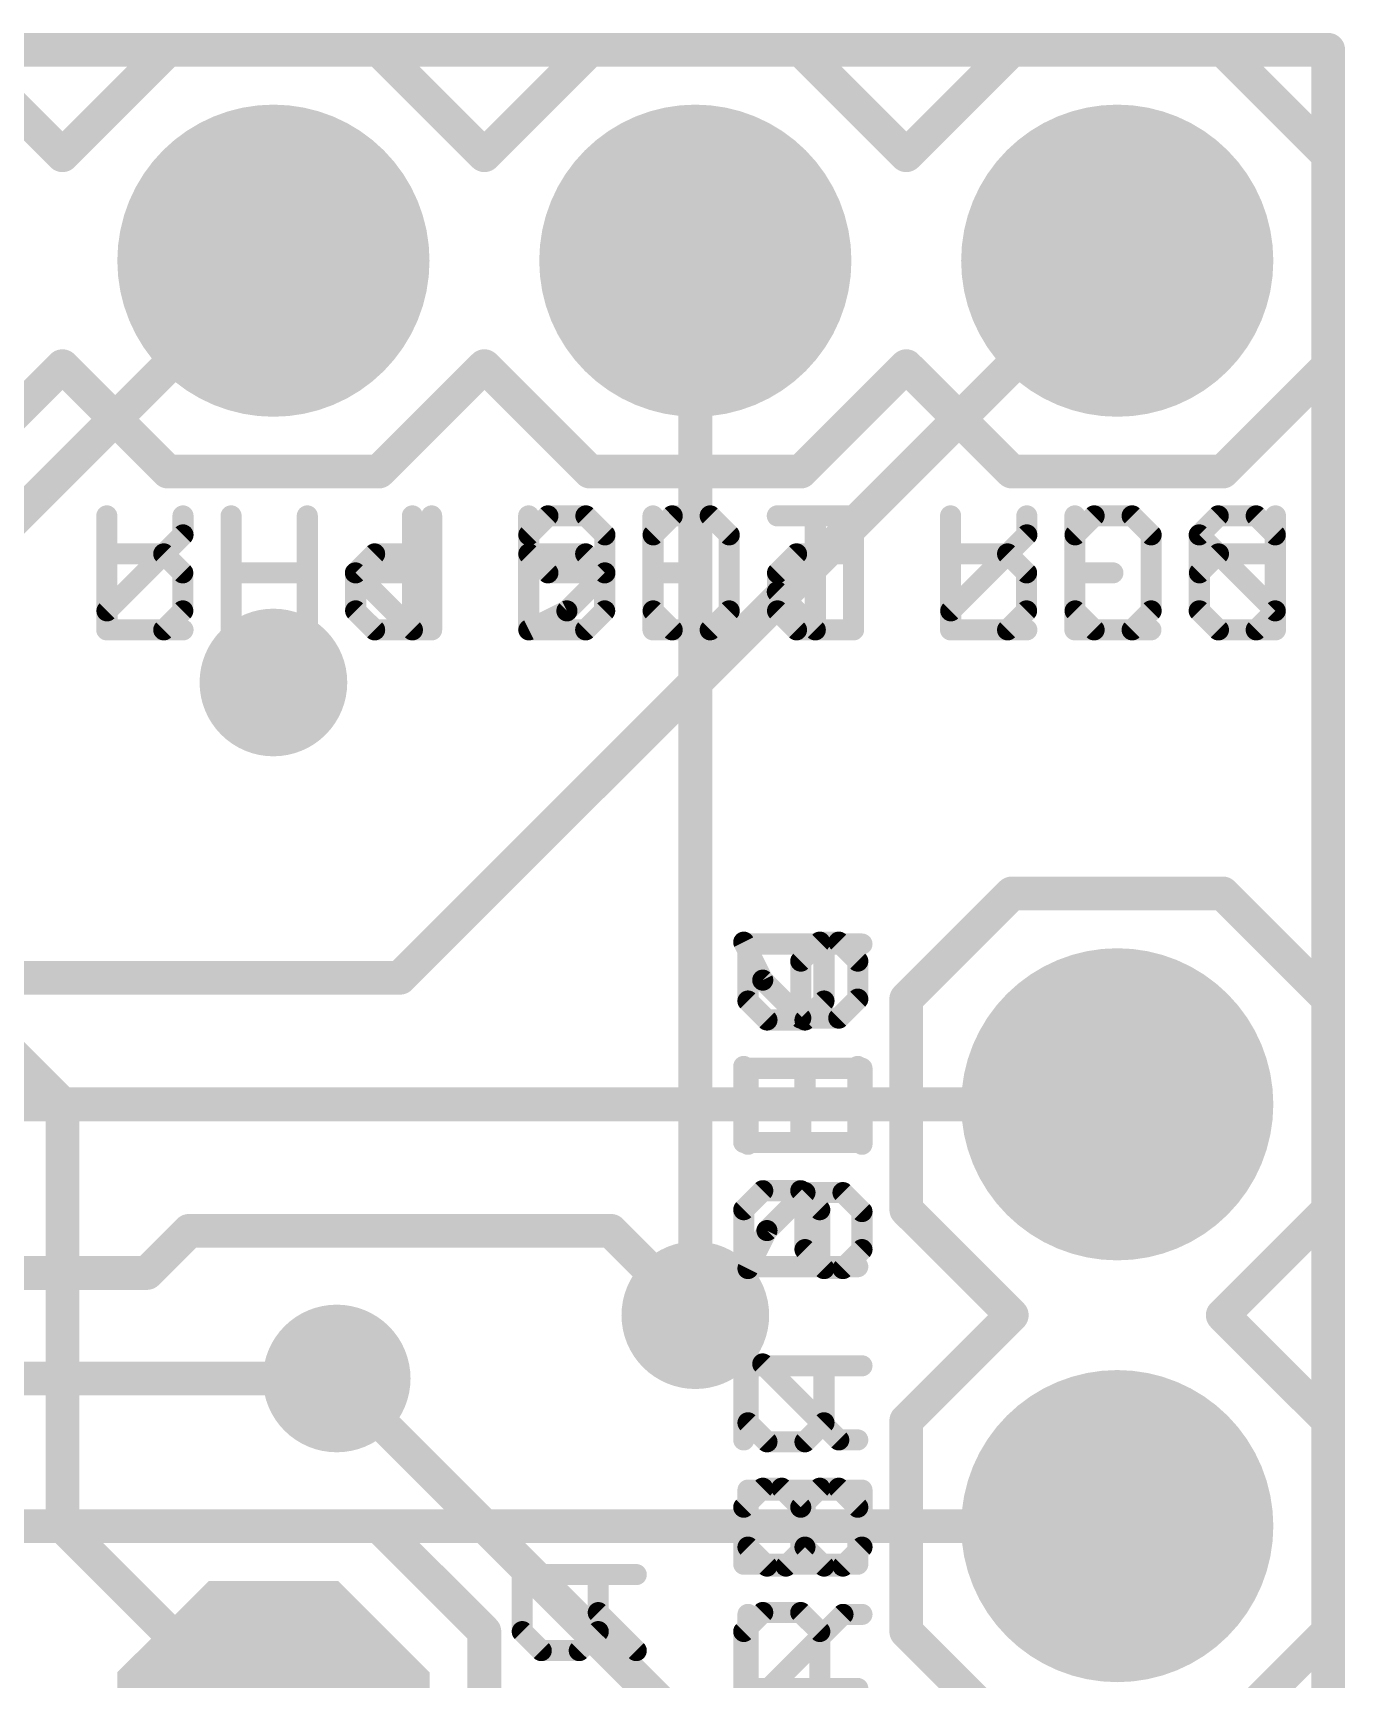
# Model space of a CAD drawing. Extents: x -0.9 to 39.5, y -0.1 to 25.5.
# Drawn here: x 31.57 to 39.47, y 15.59 to 25.5 of the extents above; entities that cross this region are included whole.
import ezdxf

# ---------------------------------------------------------------- set-up
doc = ezdxf.new("R2010")
doc.units = 0
for name, color, linetype in [('1', 12, 'CONTINUOUS'), ('16', 132, 'CONTINUOUS'), ('17', 110, 'CONTINUOUS'), ('18', 110, 'CONTINUOUS'), ('20', 53, 'CONTINUOUS'), ('21', 41, 'CONTINUOUS'), ('22', 40, 'CONTINUOUS')]:
    doc.layers.add(name, color=color, linetype=linetype)

# ---------------------------------------------------------------- blocks, each defined once
blk = doc.blocks.new('OCTAGONP')
at = {"const_width": 0.5}
blk.add_lwpolyline([(-0.25, -0.1036), (-0.25, 0.1036), (-0.1036, 0.25), (0.1036, 0.25), (0.25, 0.1036), (0.25, -0.1036), (0.1036, -0.25), (-0.1036, -0.25), (-0.25, -0.1036), (-0.25, 0.1036)], dxfattribs=at)
blk = doc.blocks.new('ROUNDP')
at = {"const_width": 0.5}
blk.add_lwpolyline([(0, -0.25, 1), (0, 0.25, 1), (0, -0.25)], format="xyb", dxfattribs=at)
blk = doc.blocks.new('ROUNDV')
at = {"const_width": 0.5}
blk.add_lwpolyline([(0, -0.25, 1), (0, 0.25, 1), (0, -0.25)], format="xyb", dxfattribs=at)

msp = doc.modelspace()

# ---------------------------------------------------------------- linework, layer by layer
at = {"layer": '1', "const_width": 0.2032}
for points in [[(39.37, 25.4), (0, 25.4)], [(39.37, 0), (39.37, 25.4)], [(30.226, 21.336), (33.02, 24.13)], [(33.782, 19.812), (38.1, 24.13)], [(29.464, 19.812), (33.782, 19.812)], [(38.1, 19.05), (30.099, 19.05)], [(32.258, 18.034), (32.512, 18.288)], [(32.512, 18.288), (35.052, 18.288)], [(35.052, 18.288), (35.56, 17.78)], [(28.575, 18.034), (32.258, 18.034)], [(28.829, 17.399), (33.401, 17.399)], [(29.21, 16.51), (38.1, 16.51)]]:
    msp.add_lwpolyline(points, dxfattribs=at)
at = {"layer": '1', "const_width": 0.1016}
for points in [[(39.4208, 25.4, 1), (39.3192, 25.4)], [(39.37, 25.3492, 1), (39.37, 25.4508)], [(33.0559, 24.0941, 1), (32.9841, 24.1659)], [(38.1359, 24.0941, 1), (38.0641, 24.1659)], [(33.7461, 19.8479, 1), (33.8179, 19.7761)], [(33.782, 19.7612, 1), (33.782, 19.8628)], [(38.1, 18.9992, 1), (38.1, 19.1008)], [(32.512, 18.3388, 1), (32.512, 18.2372)], [(32.5479, 18.2521, 1), (32.4761, 18.3239)], [(35.0879, 18.3239, 1), (35.0161, 18.2521)], [(35.052, 18.2372, 1), (35.052, 18.3388)], [(32.2221, 18.0699, 1), (32.2939, 17.9981)], [(32.258, 17.9832, 1), (32.258, 18.0848)], [(35.5241, 17.7441, 1), (35.5959, 17.8159)], [(33.401, 17.3482, 1), (33.401, 17.4498)], [(38.1, 16.4592, 1), (38.1, 16.5608)]]:
    msp.add_lwpolyline(points, format="xyb", dxfattribs=at)
at = {"layer": '16', "const_width": 0.2032}
for points in [[(0, 25.4), (39.37, 25.4)], [(39.37, 25.4), (39.37, 0)], [(35.56, 17.78), (35.56, 24.13)], [(31.75, 19.05), (30.48, 20.32)], [(31.75, 19.05), (31.75, 16.51)], [(36.83, 13.97), (33.401, 17.399)], [(31.75, 16.51), (33.02, 15.24)]]:
    msp.add_lwpolyline(points, dxfattribs=at)
at = {"layer": '16', "const_width": 0.1016}
for points in [[(39.4208, 25.4, 1), (39.3192, 25.4)], [(39.37, 25.3492, 1), (39.37, 25.4508)], [(35.6108, 24.13, 1), (35.5092, 24.13)], [(31.8008, 19.05, 1), (31.6992, 19.05)], [(31.7141, 19.0141, 1), (31.7859, 19.0859)], [(35.5092, 17.78, 1), (35.6108, 17.78)], [(33.4369, 17.4349, 1), (33.3651, 17.3631)], [(31.7859, 16.5459, 1), (31.7141, 16.4741)], [(31.6992, 16.51, 1), (31.8008, 16.51)]]:
    msp.add_lwpolyline(points, format="xyb", dxfattribs=at)
at = {"layer": '20', "const_width": 0.2032}
for points in [[(39.37, 25.4), (0, 25.4)], [(39.37, 0), (39.37, 25.4)]]:
    msp.add_lwpolyline(points, dxfattribs=at)
at = {"layer": '20', "const_width": 0.1016}
for points in [[(39.4208, 25.4, 1), (39.3192, 25.4)], [(39.37, 25.3492, 1), (39.37, 25.4508)]]:
    msp.add_lwpolyline(points, format="xyb", dxfattribs=at)
at = {"layer": '21'}
for points, const_width in [([(32.5074, 22.5933, 1), (32.4439, 22.5933)], 0.0635), ([(33.2558, 22.5933, 1), (33.1923, 22.5933)], 0.0635), ([(34.0043, 22.5933, 1), (33.9408, 22.5933)], 0.0635), ([(34.6725, 22.6251, 1), (34.6725, 22.5616)], 0.0635), ([(34.6949, 22.5708, 1), (34.65, 22.6158)], 0.0635), ([(34.9237, 22.6158, 1), (34.8788, 22.5708)], 0.0635), ([(34.9013, 22.5616, 1), (34.9013, 22.6251)], 0.0635), ([(35.4209, 22.6251, 1), (35.4209, 22.5616)], 0.0635), ([(35.4433, 22.5708, 1), (35.3984, 22.6158)], 0.0635), ([(35.6721, 22.6158, 1), (35.6272, 22.5708)], 0.0635), ([(35.6497, 22.5616, 1), (35.6497, 22.6251)], 0.0635), ([(36.5443, 22.5933, 1), (36.4808, 22.5933)], 0.0635), ([(37.5874, 22.5933, 1), (37.5239, 22.5933)], 0.0635), ([(37.9609, 22.6251, 1), (37.9609, 22.5616)], 0.0635), ([(37.9833, 22.5708, 1), (37.9384, 22.6158)], 0.0635), ([(38.2121, 22.6158, 1), (38.1672, 22.5708)], 0.0635), ([(38.1897, 22.5616, 1), (38.1897, 22.6251)], 0.0635), ([(39.0843, 22.5933, 1), (39.0207, 22.5933)], 0.0635), ([(32.4439, 22.4789, 1), (32.5074, 22.4789)], 0.0635), ([(32.4981, 22.4565, 1), (32.4532, 22.5014)], 0.0635), ([(34.5898, 22.4789, 1), (34.5263, 22.4789)], 0.0635), ([(34.5356, 22.5014, 1), (34.5805, 22.4565)], 0.0635), ([(35.0474, 22.4789, 1), (34.9839, 22.4789)], 0.0635), ([(34.9932, 22.4565, 1), (35.0381, 22.5014)], 0.0635), ([(35.284, 22.5014, 1), (35.3289, 22.4565)], 0.0635), ([(35.7958, 22.4789, 1), (35.7323, 22.4789)], 0.0635), ([(35.7416, 22.4565, 1), (35.7865, 22.5014)], 0.0635), ([(37.5239, 22.4789, 1), (37.5874, 22.4789)], 0.0635), ([(37.5781, 22.4565, 1), (37.5332, 22.5014)], 0.0635), ([(37.824, 22.5014, 1), (37.8689, 22.4565)], 0.0635), ([(38.3358, 22.4789, 1), (38.2723, 22.4789)], 0.0635), ([(38.2816, 22.4565, 1), (38.3265, 22.5014)], 0.0635), ([(33.6293, 22.3963, 1), (33.6293, 22.3328)], 0.0635), ([(33.6518, 22.3421, 1), (33.6069, 22.387)], 0.0635), ([(33.9725, 22.3328, 1), (33.9725, 22.3963)], 0.0635), ([(34.5805, 22.387, 1), (34.5356, 22.3421)], 0.0635), ([(36.1693, 22.3963, 1), (36.1693, 22.3328)], 0.0635), ([(36.1918, 22.3421, 1), (36.1469, 22.387)], 0.0635), ([(36.5125, 22.3328, 1), (36.5125, 22.3963)], 0.0635), ([(38.7093, 22.3963, 1), (38.7093, 22.3328)], 0.0635), ([(38.7318, 22.3421, 1), (38.6869, 22.387)], 0.0635), ([(39.0525, 22.3328, 1), (39.0525, 22.3963)], 0.0635), ([(32.9953, 22.2819, 1), (32.9953, 22.2184)], 0.0635), ([(33.2241, 22.2184, 1), (33.2241, 22.2819)], 0.0635), ([(33.5467, 22.2501, 1), (33.4832, 22.2501)], 0.0635), ([(33.4925, 22.2726, 1), (33.5374, 22.2277)], 0.0635), ([(34.5263, 22.3645, 1), (34.5898, 22.3645)], 0.0635), ([(34.6725, 22.2819, 1), (34.6725, 22.2184)], 0.0635), ([(34.65, 22.2277, 1), (34.6949, 22.2726)], 0.0635), ([(35.0381, 22.2277, 1), (34.9932, 22.2726)], 0.0635), ([(35.0157, 22.2184, 1), (35.0157, 22.2819)], 0.0635), ([(36.0867, 22.2501, 1), (36.0232, 22.2501)], 0.0635), ([(36.0325, 22.2726, 1), (36.0774, 22.2277)], 0.0635), ([(38.6267, 22.2501, 1), (38.5632, 22.2501)], 0.0635), ([(38.5725, 22.2726, 1), (38.6174, 22.2277)], 0.0635), ([(34.9839, 22.2501, 1), (35.0474, 22.2501)], 0.0635), ([(32.0498, 22.0213, 1), (31.9863, 22.0213)], 0.0635), ([(31.9956, 22.0438, 1), (32.0405, 21.9989)], 0.0635), ([(33.4832, 22.0213, 1), (33.5467, 22.0213)], 0.0635), ([(33.5374, 22.0438, 1), (33.4925, 21.9989)], 0.0635), ([(34.7644, 22.0438, 1), (34.8093, 21.9989)], 0.0635), ([(34.8011, 21.9929, 1), (34.7727, 22.0497)], 0.0635), ([(35.3289, 22.0438, 1), (35.284, 21.9989)], 0.0635), ([(35.7323, 22.0213, 1), (35.7958, 22.0213)], 0.0635), ([(35.7865, 21.9989, 1), (35.7416, 22.0438)], 0.0635), ([(36.0774, 22.0438, 1), (36.0325, 21.9989)], 0.0635), ([(36.0232, 22.0213, 1), (36.0867, 22.0213)], 0.0635), ([(37.1298, 22.0213, 1), (37.0663, 22.0213)], 0.0635), ([(37.0756, 22.0438, 1), (37.1205, 21.9989)], 0.0635), ([(37.8689, 22.0438, 1), (37.824, 21.9989)], 0.0635), ([(38.2723, 22.0213, 1), (38.3358, 22.0213)], 0.0635), ([(38.3265, 21.9989, 1), (38.2816, 22.0438)], 0.0635), ([(38.5632, 22.0213, 1), (38.6267, 22.0213)], 0.0635), ([(38.6174, 22.0438, 1), (38.5725, 21.9989)], 0.0635), ([(32.0181, 21.9387, 1), (32.0181, 21.8752)], 0.0635), ([(31.9863, 21.9069, 1), (32.0498, 21.9069)], 0.0635), ([(32.4757, 21.8752, 1), (32.4757, 21.9387)], 0.0635), ([(32.7665, 21.9387, 1), (32.7665, 21.8752)], 0.0635), ([(33.1923, 21.9069, 1), (33.2558, 21.9069)], 0.0635), ([(33.2241, 21.8752, 1), (33.2241, 21.9387)], 0.0635), ([(33.6293, 21.9387, 1), (33.6293, 21.8752)], 0.0635), ([(33.6069, 21.8845, 1), (33.6518, 21.9294)], 0.0635), ([(33.9408, 21.9069, 1), (34.0043, 21.9069)], 0.0635), ([(33.9725, 21.8752, 1), (33.9725, 21.9387)], 0.0635), ([(34.5439, 21.9353, 1), (34.5723, 21.8785)], 0.0635), ([(35.4209, 21.9387, 1), (35.4209, 21.8752)], 0.0635), ([(35.3984, 21.8845, 1), (35.4433, 21.9294)], 0.0635), ([(35.6272, 21.9294, 1), (35.6721, 21.8845)], 0.0635), ([(35.6497, 21.8752, 1), (35.6497, 21.9387)], 0.0635), ([(36.1693, 21.9387, 1), (36.1693, 21.8752)], 0.0635), ([(36.1469, 21.8845, 1), (36.1918, 21.9294)], 0.0635), ([(36.4808, 21.9069, 1), (36.5443, 21.9069)], 0.0635), ([(36.5125, 21.8752, 1), (36.5125, 21.9387)], 0.0635), ([(37.0663, 21.9069, 1), (37.1298, 21.9069)], 0.0635), ([(37.0981, 21.9387, 1), (37.0981, 21.8752)], 0.0635), ([(37.5557, 21.8752, 1), (37.5557, 21.9387)], 0.0635), ([(37.9609, 21.9387, 1), (37.9609, 21.8752)], 0.0635), ([(37.9384, 21.8845, 1), (37.9833, 21.9294)], 0.0635), ([(38.1672, 21.9294, 1), (38.2121, 21.8845)], 0.0635), ([(38.1897, 21.8752, 1), (38.1897, 21.9387)], 0.0635), ([(38.7093, 21.9387, 1), (38.7093, 21.8752)], 0.0635), ([(38.6869, 21.8845, 1), (38.7318, 21.9294)], 0.0635), ([(39.0207, 21.9069, 1), (39.0843, 21.9069)], 0.0635), ([(39.0525, 21.8752, 1), (39.0525, 21.9387)], 0.0635), ([(35.8799, 20.0407, 1), (35.8231, 20.0123)], 0.0635), ([(36.3091, 20.0583, 1), (36.3091, 19.9948)], 0.0635), ([(36.3316, 20.0041, 1), (36.2867, 20.049)], 0.0635), ([(36.446, 20.049, 1), (36.4011, 20.0041)], 0.0635), ([(36.4235, 19.9948, 1), (36.4235, 20.0583)], 0.0635), ([(36.2265, 19.9121, 1), (36.163, 19.9121)], 0.0635), ([(36.1723, 19.9346, 1), (36.2172, 19.8897)], 0.0635), ([(36.5697, 19.9121, 1), (36.5061, 19.9121)], 0.0635), ([(36.5154, 19.8897, 1), (36.5604, 19.9346)], 0.0635), ([(35.9884, 19.8202, 1), (35.9435, 19.7753)], 0.0635), ([(35.9375, 19.7835, 1), (35.9943, 19.8119)], 0.0635), ([(36.5604, 19.6609, 1), (36.5154, 19.7058)], 0.0635), ([(36.1947, 19.6007, 1), (36.1947, 19.5372)], 0.0635), ([(36.4235, 19.5372, 1), (36.4235, 19.6007)], 0.0635), ([(36.5061, 19.6833, 1), (36.5697, 19.6833)], 0.0635), ([(36.163, 19.5689, 1), (36.2265, 19.5689)], 0.0635), ([(36.1723, 19.5465, 1), (36.2172, 19.5914)], 0.0635), ([(36.4011, 19.5914, 1), (36.446, 19.5465)], 0.0635), ([(35.8833, 19.2781, 1), (35.8198, 19.2781)], 0.0635), ([(36.5697, 19.2781, 1), (36.5061, 19.2781)], 0.0635), ([(36.2265, 19.0493, 1), (36.163, 19.0493)], 0.0635), ([(35.8515, 18.8523, 1), (35.8515, 18.7888)], 0.0635), ([(35.8198, 18.8205, 1), (35.8833, 18.8205)], 0.0635), ([(36.163, 18.8205, 1), (36.2265, 18.8205)], 0.0635), ([(36.5061, 18.8205, 1), (36.5697, 18.8205)], 0.0635), ([(36.5379, 18.7888, 1), (36.5379, 18.8523)], 0.0635), ([(35.9659, 18.5614, 1), (35.9659, 18.4979)], 0.0635), ([(35.9884, 18.5072, 1), (35.9435, 18.5521)], 0.0635), ([(36.2172, 18.5521, 1), (36.1723, 18.5072)], 0.0635), ([(36.1947, 18.4979, 1), (36.1947, 18.5614)], 0.0635), ([(35.8833, 18.4153, 1), (35.8198, 18.4153)], 0.0635), ([(35.8291, 18.4377, 1), (35.874, 18.3928)], 0.0635), ([(36.3409, 18.4153, 1), (36.2774, 18.4153)], 0.0635), ([(36.2867, 18.3928, 1), (36.3316, 18.4377)], 0.0635), ([(35.8515, 18.1039, 1), (35.8515, 18.0404)], 0.0635), ([(35.8198, 18.0721, 1), (35.8833, 18.0721)], 0.0635), ([(36.2774, 18.0721, 1), (36.3409, 18.0721)], 0.0635), ([(36.5379, 18.0404, 1), (36.5379, 18.1039)], 0.0635), ([(35.8515, 17.5183, 1), (35.8515, 17.4548)], 0.0635), ([(35.8833, 17.4865, 1), (35.8198, 17.4865)], 0.0635), ([(35.9884, 17.509, 1), (35.9435, 17.4641)], 0.0635), ([(35.9659, 17.4548, 1), (35.9659, 17.5183)], 0.0635), ([(35.8198, 17.0289, 1), (35.8833, 17.0289)], 0.0635), ([(36.4235, 17.0607, 1), (36.4235, 16.9972)], 0.0635), ([(36.4011, 17.0065, 1), (36.446, 17.0514)], 0.0635), ([(36.5379, 16.9972, 1), (36.5379, 17.0607)], 0.0635), ([(35.9659, 16.7699, 1), (35.9659, 16.7064)], 0.0635), ([(35.9884, 16.7157, 1), (35.9435, 16.7606)], 0.0635), ([(36.1028, 16.7606, 1), (36.0579, 16.7157)], 0.0635), ([(36.0803, 16.7064, 1), (36.0803, 16.7699)], 0.0635), ([(36.3091, 16.7699, 1), (36.3091, 16.7064)], 0.0635), ([(36.3316, 16.7157, 1), (36.2867, 16.7606)], 0.0635), ([(36.446, 16.7606, 1), (36.4011, 16.7157)], 0.0635), ([(36.4235, 16.7064, 1), (36.4235, 16.7699)], 0.0635), ([(35.8833, 16.6237, 1), (35.8198, 16.6237)], 0.0635), ([(35.8291, 16.6462, 1), (35.874, 16.6013)], 0.0635), ([(36.2265, 16.6237, 1), (36.163, 16.6237)], 0.0635), ([(36.1723, 16.6462, 1), (36.2172, 16.6013)], 0.0635), ([(36.1723, 16.6013, 1), (36.2172, 16.6462)], 0.0635), ([(36.5697, 16.6237, 1), (36.5061, 16.6237)], 0.0635), ([(36.5154, 16.6013, 1), (36.5604, 16.6462)], 0.0635), ([(33.6909, 16.5459, 1), (33.6191, 16.4741)], 0.1016), ([(33.655, 16.4592, 1), (33.655, 16.5608)], 0.1016), ([(35.8515, 16.3123, 1), (35.8515, 16.2488)], 0.0635), ([(35.8198, 16.2805, 1), (35.8833, 16.2805)], 0.0635), ([(36.163, 16.2805, 1), (36.2265, 16.2805)], 0.0635), ([(36.5061, 16.2805, 1), (36.5697, 16.2805)], 0.0635), ([(36.5379, 16.2488, 1), (36.5379, 16.3123)], 0.0635), ([(34.3408, 15.875, 1), (34.2392, 15.875)], 0.1016), ([(34.2541, 15.8391, 1), (34.3259, 15.9109)], 0.1016), ([(35.9659, 16.0214, 1), (35.9659, 15.9579)], 0.0635), ([(35.9884, 15.9672, 1), (35.9435, 16.0121)], 0.0635), ([(36.2172, 16.0121, 1), (36.1723, 15.9672)], 0.0635), ([(36.1947, 15.9579, 1), (36.1947, 16.0214)], 0.0635), ([(35.8833, 15.8753, 1), (35.8198, 15.8753)], 0.0635), ([(35.8291, 15.8977, 1), (35.874, 15.8528)], 0.0635), ([(36.3409, 15.8753, 1), (36.2774, 15.8753)], 0.0635), ([(36.2867, 15.8528, 1), (36.3316, 15.8977)], 0.0635), ([(35.8515, 15.5639, 1), (35.8515, 15.5004)], 0.0635), ([(36.5379, 15.5004, 1), (36.5379, 15.5639)], 0.0635)]:
    msp.add_lwpolyline(points, format="xyb", dxfattribs=dict(at, const_width=const_width))
for points, const_width in [([(32.4757, 22.4789), (32.4757, 22.5933)], 0.127), ([(33.2241, 22.5933), (33.2241, 21.9069)], 0.127), ([(33.9725, 22.5933), (33.9725, 21.9069)], 0.127), ([(34.6725, 22.5933), (34.5581, 22.4789)], 0.127), ([(34.9013, 22.5933), (34.6725, 22.5933)], 0.127), ([(35.0157, 22.4789), (34.9013, 22.5933)], 0.127), ([(35.4209, 22.5933), (35.3065, 22.4789)], 0.127), ([(35.6497, 22.5933), (35.4209, 22.5933)], 0.127), ([(35.7641, 22.4789), (35.6497, 22.5933)], 0.127), ([(36.5125, 22.5933), (36.5125, 21.9069)], 0.127), ([(37.5557, 22.4789), (37.5557, 22.5933)], 0.127), ([(37.9609, 22.5933), (37.8465, 22.4789)], 0.127), ([(38.1897, 22.5933), (37.9609, 22.5933)], 0.127), ([(38.3041, 22.4789), (38.1897, 22.5933)], 0.127), ([(39.0525, 22.5933), (39.0525, 21.9069)], 0.127), ([(32.0181, 22.0213), (32.4757, 22.4789)], 0.127), ([(34.5581, 22.4789), (34.5581, 22.3645)], 0.127), ([(35.0157, 22.2501), (35.0157, 22.4789)], 0.127), ([(35.7641, 22.0213), (35.7641, 22.4789)], 0.127), ([(37.0981, 22.0213), (37.5557, 22.4789)], 0.127), ([(38.3041, 22.0213), (38.3041, 22.4789)], 0.127), ([(33.5149, 22.2501), (33.6293, 22.3645)], 0.127), ([(33.6293, 22.3645), (33.9725, 22.3645)], 0.127), ([(34.5581, 22.3645), (34.6725, 22.2501)], 0.127), ([(36.0549, 22.2501), (36.1693, 22.3645)], 0.127), ([(36.1693, 22.3645), (36.5125, 22.3645)], 0.127), ([(38.5949, 22.2501), (38.7093, 22.3645)], 0.127), ([(38.7093, 22.3645), (39.0525, 22.3645)], 0.127), ([(33.2241, 22.2501), (32.9953, 22.2501)], 0.127), ([(33.5149, 22.0213), (33.5149, 22.2501)], 0.127), ([(34.6725, 22.2501), (35.0157, 22.2501)], 0.127), ([(34.7869, 22.0213), (35.0157, 22.2501)], 0.127), ([(36.0549, 22.0213), (36.0549, 22.2501)], 0.127), ([(38.5949, 22.0213), (38.5949, 22.2501)], 0.127), ([(32.0181, 21.9069), (32.0181, 22.0213)], 0.127), ([(33.6293, 21.9069), (33.5149, 22.0213)], 0.127), ([(34.5581, 21.9069), (34.7869, 22.0213)], 0.127), ([(35.3065, 22.0213), (35.4209, 21.9069)], 0.127), ([(35.6497, 21.9069), (35.7641, 22.0213)], 0.127), ([(36.1693, 21.9069), (36.0549, 22.0213)], 0.127), ([(37.0981, 21.9069), (37.0981, 22.0213)], 0.127), ([(37.8465, 22.0213), (37.9609, 21.9069)], 0.127), ([(38.1897, 21.9069), (38.3041, 22.0213)], 0.127), ([(38.7093, 21.9069), (38.5949, 22.0213)], 0.127), ([(32.4757, 21.9069), (32.0181, 21.9069)], 0.127), ([(33.2241, 21.9069), (32.7665, 21.9069)], 0.127), ([(33.9725, 21.9069), (33.6293, 21.9069)], 0.127), ([(35.4209, 21.9069), (35.6497, 21.9069)], 0.127), ([(36.5125, 21.9069), (36.1693, 21.9069)], 0.127), ([(37.5557, 21.9069), (37.0981, 21.9069)], 0.127), ([(37.9609, 21.9069), (38.1897, 21.9069)], 0.127), ([(39.0525, 21.9069), (38.7093, 21.9069)], 0.127), ([(35.8515, 20.0265), (35.9659, 19.7977)], 0.127), ([(36.3091, 20.0265), (36.1947, 19.9121)], 0.127), ([(36.4235, 20.0265), (36.3091, 20.0265)], 0.127), ([(36.5379, 19.9121), (36.4235, 20.0265)], 0.127), ([(36.1947, 19.9121), (36.1947, 19.5689)], 0.127), ([(36.5379, 19.6833), (36.5379, 19.9121)], 0.127), ([(35.9659, 19.7977), (36.1947, 19.5689)], 0.127), ([(36.4235, 19.5689), (36.5379, 19.6833)], 0.127), ([(36.1947, 19.5689), (36.4235, 19.5689)], 0.127), ([(35.8515, 19.2781), (35.8515, 18.8205)], 0.127), ([(36.5379, 18.8205), (36.5379, 19.2781)], 0.127), ([(36.1947, 18.8205), (36.1947, 19.0493)], 0.127), ([(35.8515, 18.8205), (36.5379, 18.8205)], 0.127), ([(35.8515, 18.4153), (35.9659, 18.5297)], 0.127), ([(35.9659, 18.5297), (36.1947, 18.5297)], 0.127), ([(36.1947, 18.5297), (36.3091, 18.4153)], 0.127), ([(35.8515, 18.0721), (35.8515, 18.4153)], 0.127), ([(36.3091, 18.4153), (36.3091, 18.0721)], 0.127), ([(36.5379, 18.0721), (35.8515, 18.0721)], 0.127), ([(35.8515, 17.0289), (35.8515, 17.4865)], 0.127), ([(35.8515, 17.4865), (35.9659, 17.4865)], 0.127), ([(35.9659, 17.4865), (36.4235, 17.0289)], 0.127), ([(36.4235, 17.0289), (36.5379, 17.0289)], 0.127), ([(35.8515, 16.6237), (35.9659, 16.7381)], 0.127), ([(35.9659, 16.7381), (36.0803, 16.7381)], 0.127), ([(36.0803, 16.7381), (36.1947, 16.6237)], 0.127), ([(36.1947, 16.6237), (36.3091, 16.7381)], 0.127), ([(36.3091, 16.7381), (36.4235, 16.7381)], 0.127), ([(36.4235, 16.7381), (36.5379, 16.6237)], 0.127), ([(35.8515, 16.2805), (35.8515, 16.6237)], 0.127), ([(36.1947, 16.2805), (36.1947, 16.6237)], 0.127), ([(36.5379, 16.6237), (36.5379, 16.2805)], 0.127), ([(29.845, 16.51), (33.655, 16.51)], 0.2032), ([(34.29, 15.875), (33.655, 16.51)], 0.2032), ([(36.5379, 16.2805), (35.8515, 16.2805)], 0.127), ([(34.29, 14.605), (34.29, 15.875)], 0.2032), ([(35.8515, 15.8753), (35.9659, 15.9897)], 0.127), ([(35.9659, 15.9897), (36.1947, 15.9897)], 0.127), ([(36.1947, 15.9897), (36.3091, 15.8753)], 0.127), ([(35.8515, 15.5321), (35.8515, 15.8753)], 0.127), ([(36.3091, 15.8753), (36.3091, 15.5321)], 0.127), ([(36.5379, 15.5321), (35.8515, 15.5321)], 0.127)]:
    msp.add_lwpolyline(points, dxfattribs=dict(at, const_width=const_width))
at = {"layer": '22'}
for points, const_width in [([(31.75, 24.765), (31.115, 25.4)], 0.2032), ([(31.75, 24.765), (32.385, 25.4)], 0.2032), ([(33.655, 25.4), (32.385, 25.4)], 0.2032), ([(34.29, 24.765), (33.655, 25.4)], 0.2032), ([(34.29, 24.765), (34.925, 25.4)], 0.2032), ([(36.195, 25.4), (34.925, 25.4)], 0.2032), ([(36.83, 24.765), (36.195, 25.4)], 0.2032), ([(36.83, 24.765), (37.465, 25.4)], 0.2032), ([(38.735, 25.4), (37.465, 25.4)], 0.2032), ([(39.37, 24.765), (38.735, 25.4)], 0.2032), ([(39.37, 23.495), (39.37, 24.765)], 0.2032), ([(31.115, 22.86), (31.75, 23.495)], 0.2032), ([(32.385, 22.86), (31.75, 23.495)], 0.2032), ([(33.655, 22.86), (34.29, 23.495)], 0.2032), ([(34.925, 22.86), (34.29, 23.495)], 0.2032), ([(36.195, 22.86), (36.83, 23.495)], 0.2032), ([(37.465, 22.86), (36.83, 23.495)], 0.2032), ([(38.735, 22.86), (39.37, 23.495)], 0.2032), ([(32.385, 22.86), (33.655, 22.86)], 0.2032), ([(34.925, 22.86), (36.195, 22.86)], 0.2032), ([(37.465, 22.86), (38.735, 22.86)], 0.2032), ([(32.0167, 22.5933), (32.0167, 21.9069)], 0.127), ([(32.7651, 22.5933), (32.7651, 21.9069)], 0.127), ([(33.8567, 22.5933), (33.8567, 21.9069)], 0.127), ([(34.5567, 22.5933), (34.5567, 21.9069)], 0.127), ([(35.3051, 22.5933), (35.3051, 21.9069)], 0.127), ([(36.0535, 22.5933), (36.5111, 22.5933)], 0.127), ([(36.2823, 21.9069), (36.2823, 22.5933)], 0.127), ([(37.0967, 22.5933), (37.0967, 21.9069)], 0.127), ([(37.8451, 22.5933), (37.8451, 21.9069)], 0.127), ([(38.7079, 22.5933), (38.5935, 22.4789)], 0.127), ([(38.9367, 22.5933), (38.7079, 22.5933)], 0.127), ([(39.0511, 22.4789), (38.9367, 22.5933)], 0.127), ([(38.5935, 22.4789), (38.5935, 22.0213)], 0.127), ([(38.5935, 22.4789), (39.0511, 22.0213)], 0.127), ([(39.0511, 22.0213), (39.0511, 22.4789)], 0.127), ([(32.3599, 22.3645), (32.0167, 22.3645)], 0.127), ([(32.4743, 22.2501), (32.3599, 22.3645)], 0.127), ([(34.8999, 22.3645), (34.5567, 22.3645)], 0.127), ([(35.0143, 22.2501), (34.8999, 22.3645)], 0.127), ([(37.4399, 22.3645), (37.0967, 22.3645)], 0.127), ([(37.5543, 22.2501), (37.4399, 22.3645)], 0.127), ([(32.4743, 22.0213), (32.4743, 22.2501)], 0.127), ([(32.7651, 22.2501), (32.9939, 22.2501)], 0.127), ([(33.8567, 21.9069), (33.5135, 22.2501)], 0.127), ([(33.5135, 22.2501), (33.9711, 22.2501)], 0.127), ([(35.0143, 22.0213), (35.0143, 22.2501)], 0.127), ([(35.3051, 22.2501), (35.5339, 22.2501)], 0.127), ([(37.5543, 22.0213), (37.5543, 22.2501)], 0.127), ([(37.8451, 22.2501), (38.0739, 22.2501)], 0.127), ([(36.0535, 22.1357), (36.2823, 21.9069)], 0.127), ([(32.3599, 21.9069), (32.4743, 22.0213)], 0.127), ([(34.8999, 21.9069), (35.0143, 22.0213)], 0.127), ([(37.4399, 21.9069), (37.5543, 22.0213)], 0.127), ([(38.5935, 22.0213), (38.7079, 21.9069)], 0.127), ([(38.9367, 21.9069), (39.0511, 22.0213)], 0.127), ([(32.0167, 21.9069), (32.3599, 21.9069)], 0.127), ([(32.7651, 21.9069), (33.2227, 21.9069)], 0.127), ([(34.5567, 21.9069), (34.8999, 21.9069)], 0.127), ([(35.3051, 21.9069), (35.7627, 21.9069)], 0.127), ([(37.0967, 21.9069), (37.4399, 21.9069)], 0.127), ([(37.8451, 21.9069), (38.3027, 21.9069)], 0.127), ([(38.7079, 21.9069), (38.9367, 21.9069)], 0.127), ([(37.465, 20.32), (36.83, 19.685)], 0.2032), ([(38.735, 20.32), (37.465, 20.32)], 0.2032), ([(39.37, 19.685), (38.735, 20.32)], 0.2032), ([(36.5633, 20.0152), (35.8769, 20.0152)], 0.127), ([(35.8769, 20.0152), (35.8769, 19.672)], 0.127), ([(36.3345, 19.672), (36.3345, 20.0152)], 0.127), ([(35.8769, 19.672), (35.9913, 19.5576)], 0.127), ([(36.2201, 19.5576), (36.3345, 19.672)], 0.127), ([(36.83, 19.685), (36.83, 18.415)], 0.2032), ([(39.37, 18.415), (39.37, 19.685)], 0.2032), ([(35.9913, 19.5576), (36.2201, 19.5576)], 0.127), ([(35.8769, 18.8092), (35.8769, 19.2668)], 0.127), ([(35.8769, 19.2668), (36.5633, 19.2668)], 0.127), ([(36.2201, 19.2668), (36.2201, 19.038)], 0.127), ([(36.5633, 19.2668), (36.5633, 18.8092)], 0.127), ([(35.9913, 18.2896), (36.2201, 18.5184)], 0.127), ([(36.2201, 18.5184), (36.4489, 18.5184)], 0.127), ([(36.2201, 18.1752), (36.2201, 18.5184)], 0.127), ([(36.4489, 18.5184), (36.5633, 18.404)], 0.127), ([(36.5633, 18.404), (36.5633, 18.1752)], 0.127), ([(36.83, 18.415), (37.465, 17.78)], 0.2032), ([(38.735, 17.78), (39.37, 18.415)], 0.2032), ([(35.8769, 18.0608), (35.9913, 18.2896)], 0.127), ([(36.3345, 18.0608), (36.2201, 18.1752)], 0.127), ([(36.5633, 18.1752), (36.4489, 18.0608)], 0.127), ([(36.4489, 18.0608), (36.3345, 18.0608)], 0.127), ([(37.465, 17.78), (36.83, 17.145)], 0.2032), ([(39.37, 17.145), (38.735, 17.78)], 0.2032), ([(36.5633, 17.4752), (35.8769, 17.4752)], 0.127), ([(35.8769, 17.4752), (35.8769, 17.132)], 0.127), ([(36.3345, 17.132), (36.3345, 17.4752)], 0.127), ([(35.8769, 17.132), (35.9913, 17.0176)], 0.127), ([(36.2201, 17.0176), (36.3345, 17.132)], 0.127), ([(36.83, 17.145), (36.83, 15.875)], 0.2032), ([(39.37, 15.875), (39.37, 17.145)], 0.2032), ([(35.9913, 17.0176), (36.2201, 17.0176)], 0.127), ([(36.5633, 16.7268), (35.8769, 16.7268)], 0.127), ([(35.8769, 16.7268), (35.8769, 16.3836)], 0.127), ([(36.2201, 16.7268), (36.2201, 16.3836)], 0.127), ([(36.5633, 16.3836), (36.5633, 16.7268)], 0.127), ([(35.8769, 16.3836), (35.9913, 16.2692)], 0.127), ([(36.1057, 16.2692), (36.2201, 16.3836)], 0.127), ([(36.2201, 16.3836), (36.3345, 16.2692)], 0.127), ([(36.4489, 16.2692), (36.5633, 16.3836)], 0.127), ([(35.2044, 16.2179), (34.518, 16.2179)], 0.127), ([(34.518, 16.2179), (34.518, 15.8747)], 0.127), ([(34.9756, 15.8747), (34.9756, 16.2179)], 0.127), ([(35.9913, 16.2692), (36.1057, 16.2692)], 0.127), ([(36.3345, 16.2692), (36.4489, 16.2692)], 0.127), ([(34.9756, 15.9891), (35.2044, 15.7603)], 0.127), ([(35.8769, 15.9784), (35.8769, 15.5208)], 0.127), ([(35.9913, 15.5208), (36.4489, 15.9784)], 0.127), ([(36.4489, 15.9784), (36.5633, 15.9784)], 0.127), ([(36.83, 15.875), (37.465, 15.24)], 0.2032), ([(38.735, 15.24), (39.37, 15.875)], 0.2032), ([(34.518, 15.8747), (34.6324, 15.7603)], 0.127), ([(34.8612, 15.7603), (34.9756, 15.8747)], 0.127), ([(34.6324, 15.7603), (34.8612, 15.7603)], 0.127)]:
    msp.add_lwpolyline(points, dxfattribs=dict(at, const_width=const_width))
for points, const_width in [([(32.385, 25.4508, 1), (32.385, 25.3492)], 0.1016), ([(32.4209, 25.3641, 1), (32.3491, 25.4359)], 0.1016), ([(33.6909, 25.4359, 1), (33.6191, 25.3641)], 0.1016), ([(33.655, 25.3492, 1), (33.655, 25.4508)], 0.1016), ([(34.925, 25.4508, 1), (34.925, 25.3492)], 0.1016), ([(34.9609, 25.3641, 1), (34.8891, 25.4359)], 0.1016), ([(36.2309, 25.4359, 1), (36.1591, 25.3641)], 0.1016), ([(36.195, 25.3492, 1), (36.195, 25.4508)], 0.1016), ([(37.465, 25.4508, 1), (37.465, 25.3492)], 0.1016), ([(37.5009, 25.3641, 1), (37.4291, 25.4359)], 0.1016), ([(38.7709, 25.4359, 1), (38.6991, 25.3641)], 0.1016), ([(38.735, 25.3492, 1), (38.735, 25.4508)], 0.1016), ([(31.7141, 24.8009, 1), (31.7859, 24.7291)], 0.1016), ([(31.7141, 24.7291, 1), (31.7859, 24.8009)], 0.1016), ([(34.2541, 24.8009, 1), (34.3259, 24.7291)], 0.1016), ([(34.2541, 24.7291, 1), (34.3259, 24.8009)], 0.1016), ([(36.7941, 24.8009, 1), (36.8659, 24.7291)], 0.1016), ([(36.7941, 24.7291, 1), (36.8659, 24.8009)], 0.1016), ([(39.4208, 24.765, 1), (39.3192, 24.765)], 0.1016), ([(39.3341, 24.7291, 1), (39.4059, 24.8009)], 0.1016), ([(31.7859, 23.5309, 1), (31.7141, 23.4591)], 0.1016), ([(31.7859, 23.4591, 1), (31.7141, 23.5309)], 0.1016), ([(34.3259, 23.5309, 1), (34.2541, 23.4591)], 0.1016), ([(34.3259, 23.4591, 1), (34.2541, 23.5309)], 0.1016), ([(36.8659, 23.5309, 1), (36.7941, 23.4591)], 0.1016), ([(36.8659, 23.4591, 1), (36.7941, 23.5309)], 0.1016), ([(39.4059, 23.4591, 1), (39.3341, 23.5309)], 0.1016), ([(39.3192, 23.495, 1), (39.4208, 23.495)], 0.1016), ([(32.385, 22.9108, 1), (32.385, 22.8092)], 0.1016), ([(32.3491, 22.8241, 1), (32.4209, 22.8959)], 0.1016), ([(33.6191, 22.8959, 1), (33.6909, 22.8241)], 0.1016), ([(33.655, 22.8092, 1), (33.655, 22.9108)], 0.1016), ([(34.925, 22.9108, 1), (34.925, 22.8092)], 0.1016), ([(34.8891, 22.8241, 1), (34.9609, 22.8959)], 0.1016), ([(36.1591, 22.8959, 1), (36.2309, 22.8241)], 0.1016), ([(36.195, 22.8092, 1), (36.195, 22.9108)], 0.1016), ([(37.465, 22.9108, 1), (37.465, 22.8092)], 0.1016), ([(37.4291, 22.8241, 1), (37.5009, 22.8959)], 0.1016), ([(38.6991, 22.8959, 1), (38.7709, 22.8241)], 0.1016), ([(38.735, 22.8092, 1), (38.735, 22.9108)], 0.1016), ([(32.0485, 22.5933, 1), (31.985, 22.5933)], 0.0635), ([(32.7969, 22.5933, 1), (32.7334, 22.5933)], 0.0635), ([(33.8885, 22.5933, 1), (33.825, 22.5933)], 0.0635), ([(34.5885, 22.5933, 1), (34.5249, 22.5933)], 0.0635), ([(35.3369, 22.5933, 1), (35.2734, 22.5933)], 0.0635), ([(36.0535, 22.6251, 1), (36.0535, 22.5616)], 0.0635), ([(36.3141, 22.5933, 1), (36.2506, 22.5933)], 0.0635), ([(36.5111, 22.5616, 1), (36.5111, 22.6251)], 0.0635), ([(37.1285, 22.5933, 1), (37.0649, 22.5933)], 0.0635), ([(37.8769, 22.5933, 1), (37.8134, 22.5933)], 0.0635), ([(38.7079, 22.6251, 1), (38.7079, 22.5616)], 0.0635), ([(38.7304, 22.5708, 1), (38.6855, 22.6158)], 0.0635), ([(38.9592, 22.6158, 1), (38.9143, 22.5708)], 0.0635), ([(38.9367, 22.5616, 1), (38.9367, 22.6251)], 0.0635), ([(38.6253, 22.4789, 1), (38.5618, 22.4789)], 0.0635), ([(38.616, 22.5014, 1), (38.5711, 22.4565)], 0.0635), ([(38.5711, 22.5014, 1), (38.616, 22.4565)], 0.0635), ([(39.0829, 22.4789, 1), (39.0194, 22.4789)], 0.0635), ([(39.0287, 22.4565, 1), (39.0736, 22.5014)], 0.0635), ([(32.0167, 22.3963, 1), (32.0167, 22.3328)], 0.0635), ([(32.3823, 22.387, 1), (32.3374, 22.3421)], 0.0635), ([(32.3599, 22.3328, 1), (32.3599, 22.3963)], 0.0635), ([(34.5567, 22.3963, 1), (34.5567, 22.3328)], 0.0635), ([(34.9223, 22.387, 1), (34.8774, 22.3421)], 0.0635), ([(34.8999, 22.3328, 1), (34.8999, 22.3963)], 0.0635), ([(37.0967, 22.3963, 1), (37.0967, 22.3328)], 0.0635), ([(37.4623, 22.387, 1), (37.4174, 22.3421)], 0.0635), ([(37.4399, 22.3328, 1), (37.4399, 22.3963)], 0.0635), ([(32.506, 22.2501, 1), (32.4425, 22.2501)], 0.0635), ([(32.4518, 22.2277, 1), (32.4967, 22.2726)], 0.0635), ([(32.7651, 22.2819, 1), (32.7651, 22.2184)], 0.0635), ([(32.9939, 22.2184, 1), (32.9939, 22.2819)], 0.0635), ([(33.5135, 22.2819, 1), (33.5135, 22.2184)], 0.0635), ([(33.536, 22.2726, 1), (33.4911, 22.2277)], 0.0635), ([(33.9711, 22.2184, 1), (33.9711, 22.2819)], 0.0635), ([(35.046, 22.2501, 1), (34.9825, 22.2501)], 0.0635), ([(34.9918, 22.2277, 1), (35.0367, 22.2726)], 0.0635), ([(35.3051, 22.2819, 1), (35.3051, 22.2184)], 0.0635), ([(35.5339, 22.2184, 1), (35.5339, 22.2819)], 0.0635), ([(37.586, 22.2501, 1), (37.5225, 22.2501)], 0.0635), ([(37.5318, 22.2277, 1), (37.5767, 22.2726)], 0.0635), ([(37.8451, 22.2819, 1), (37.8451, 22.2184)], 0.0635), ([(38.0739, 22.2184, 1), (38.0739, 22.2819)], 0.0635), ([(36.076, 22.1582, 1), (36.0311, 22.1133)], 0.0635), ([(32.4425, 22.0213, 1), (32.506, 22.0213)], 0.0635), ([(32.4967, 21.9989, 1), (32.4518, 22.0438)], 0.0635), ([(34.9825, 22.0213, 1), (35.046, 22.0213)], 0.0635), ([(35.0367, 21.9989, 1), (34.9918, 22.0438)], 0.0635), ([(37.5225, 22.0213, 1), (37.586, 22.0213)], 0.0635), ([(37.5767, 21.9989, 1), (37.5318, 22.0438)], 0.0635), ([(38.5618, 22.0213, 1), (38.6253, 22.0213)], 0.0635), ([(38.616, 22.0438, 1), (38.5711, 21.9989)], 0.0635), ([(39.0194, 22.0213, 1), (39.0829, 22.0213)], 0.0635), ([(39.0736, 21.9989, 1), (39.0287, 22.0438)], 0.0635), ([(39.0287, 21.9989, 1), (39.0736, 22.0438)], 0.0635), ([(32.0167, 21.9387, 1), (32.0167, 21.8752)], 0.0635), ([(31.985, 21.9069, 1), (32.0485, 21.9069)], 0.0635), ([(32.3374, 21.9294, 1), (32.3823, 21.8845)], 0.0635), ([(32.3599, 21.8752, 1), (32.3599, 21.9387)], 0.0635), ([(32.7651, 21.9387, 1), (32.7651, 21.8752)], 0.0635), ([(32.7334, 21.9069, 1), (32.7969, 21.9069)], 0.0635), ([(33.2227, 21.8752, 1), (33.2227, 21.9387)], 0.0635), ([(33.825, 21.9069, 1), (33.8885, 21.9069)], 0.0635), ([(33.8343, 21.8845, 1), (33.8792, 21.9294)], 0.0635), ([(34.5249, 21.9069, 1), (34.5885, 21.9069)], 0.0635), ([(34.5567, 21.9387, 1), (34.5567, 21.8752)], 0.0635), ([(34.8774, 21.9294, 1), (34.9223, 21.8845)], 0.0635), ([(34.8999, 21.8752, 1), (34.8999, 21.9387)], 0.0635), ([(35.3051, 21.9387, 1), (35.3051, 21.8752)], 0.0635), ([(35.2734, 21.9069, 1), (35.3369, 21.9069)], 0.0635), ([(35.7627, 21.8752, 1), (35.7627, 21.9387)], 0.0635), ([(36.2506, 21.9069, 1), (36.3141, 21.9069)], 0.0635), ([(36.2599, 21.8845, 1), (36.3048, 21.9294)], 0.0635), ([(37.0649, 21.9069, 1), (37.1285, 21.9069)], 0.0635), ([(37.0967, 21.9387, 1), (37.0967, 21.8752)], 0.0635), ([(37.4174, 21.9294, 1), (37.4623, 21.8845)], 0.0635), ([(37.4399, 21.8752, 1), (37.4399, 21.9387)], 0.0635), ([(37.8451, 21.9387, 1), (37.8451, 21.8752)], 0.0635), ([(37.8134, 21.9069, 1), (37.8769, 21.9069)], 0.0635), ([(38.3027, 21.8752, 1), (38.3027, 21.9387)], 0.0635), ([(38.7079, 21.9387, 1), (38.7079, 21.8752)], 0.0635), ([(38.6855, 21.8845, 1), (38.7304, 21.9294)], 0.0635), ([(38.9143, 21.9294, 1), (38.9592, 21.8845)], 0.0635), ([(38.9367, 21.8752, 1), (38.9367, 21.9387)], 0.0635), ([(37.465, 20.3708, 1), (37.465, 20.2692)], 0.1016), ([(37.5009, 20.2841, 1), (37.4291, 20.3559)], 0.1016), ([(38.7709, 20.3559, 1), (38.6991, 20.2841)], 0.1016), ([(38.735, 20.2692, 1), (38.735, 20.3708)], 0.1016), ([(35.9087, 20.0152, 1), (35.8452, 20.0152)], 0.0635), ([(35.8769, 20.0469, 1), (35.8769, 19.9835)], 0.0635), ([(36.3663, 20.0152, 1), (36.3028, 20.0152)], 0.0635), ([(36.5633, 19.9835, 1), (36.5633, 20.0469)], 0.0635), ([(35.8994, 19.6945, 1), (35.8545, 19.6496)], 0.0635), ([(36.357, 19.6496, 1), (36.3121, 19.6945)], 0.0635), ([(36.8808, 19.685, 1), (36.7792, 19.685)], 0.1016), ([(36.7941, 19.7209, 1), (36.8659, 19.6491)], 0.1016), ([(39.4208, 19.685, 1), (39.3192, 19.685)], 0.1016), ([(39.3341, 19.6491, 1), (39.4059, 19.7209)], 0.1016), ([(35.8452, 19.672, 1), (35.9087, 19.672)], 0.0635), ([(36.3028, 19.672, 1), (36.3663, 19.672)], 0.0635), ([(35.9913, 19.5894, 1), (35.9913, 19.5259)], 0.0635), ([(35.9689, 19.5352, 1), (36.0138, 19.5801)], 0.0635), ([(36.1977, 19.5801, 1), (36.2426, 19.5352)], 0.0635), ([(36.2201, 19.5259, 1), (36.2201, 19.5894)], 0.0635), ([(35.9087, 19.2668, 1), (35.8452, 19.2668)], 0.0635), ([(35.8769, 19.2985, 1), (35.8769, 19.235)], 0.0635), ([(36.2519, 19.2668, 1), (36.1884, 19.2668)], 0.0635), ([(36.5951, 19.2668, 1), (36.5316, 19.2668)], 0.0635), ([(36.5633, 19.235, 1), (36.5633, 19.2985)], 0.0635), ([(36.1884, 19.038, 1), (36.2519, 19.038)], 0.0635), ([(35.8452, 18.8092, 1), (35.9087, 18.8092)], 0.0635), ([(36.5316, 18.8092, 1), (36.5951, 18.8092)], 0.0635), ([(36.2519, 18.5184, 1), (36.1884, 18.5184)], 0.0635), ([(36.2201, 18.5501, 1), (36.2201, 18.4866)], 0.0635), ([(36.2426, 18.4959, 1), (36.1977, 18.5408)], 0.0635), ([(36.4714, 18.5408, 1), (36.4265, 18.4959)], 0.0635), ([(36.4489, 18.4866, 1), (36.4489, 18.5501)], 0.0635), ([(36.5951, 18.404, 1), (36.5316, 18.404)], 0.0635), ([(36.5408, 18.3815, 1), (36.5858, 18.4264)], 0.0635), ([(36.8659, 18.4509, 1), (36.7941, 18.3791)], 0.1016), ([(36.7792, 18.415, 1), (36.8808, 18.415)], 0.1016), ([(39.3192, 18.415, 1), (39.4208, 18.415)], 0.1016), ([(39.4059, 18.3791, 1), (39.3341, 18.4509)], 0.1016), ([(35.9689, 18.312, 1), (36.0138, 18.2671)], 0.0635), ([(36.0197, 18.2754, 1), (35.9629, 18.3038)], 0.0635), ([(36.1884, 18.1752, 1), (36.2519, 18.1752)], 0.0635), ([(36.2426, 18.1976, 1), (36.1977, 18.1527)], 0.0635), ([(36.5316, 18.1752, 1), (36.5951, 18.1752)], 0.0635), ([(36.5858, 18.1527, 1), (36.5408, 18.1976)], 0.0635), ([(35.8485, 18.075, 1), (35.9053, 18.0466)], 0.0635), ([(36.3345, 18.0925, 1), (36.3345, 18.029)], 0.0635), ([(36.3121, 18.0383, 1), (36.357, 18.0832)], 0.0635), ([(36.4265, 18.0832, 1), (36.4714, 18.0383)], 0.0635), ([(36.4489, 18.029, 1), (36.4489, 18.0925)], 0.0635), ([(37.5009, 17.7441, 1), (37.4291, 17.8159)], 0.1016), ([(37.4291, 17.7441, 1), (37.5009, 17.8159)], 0.1016), ([(38.7709, 17.8159, 1), (38.6991, 17.7441)], 0.1016), ([(38.6991, 17.8159, 1), (38.7709, 17.7441)], 0.1016), ([(35.8769, 17.5069, 1), (35.8769, 17.4435)], 0.0635), ([(35.9087, 17.4752, 1), (35.8452, 17.4752)], 0.0635), ([(36.3663, 17.4752, 1), (36.3028, 17.4752)], 0.0635), ([(36.5633, 17.4435, 1), (36.5633, 17.5069)], 0.0635), ([(35.8452, 17.132, 1), (35.9087, 17.132)], 0.0635), ([(35.8994, 17.1545, 1), (35.8545, 17.1096)], 0.0635), ([(36.3028, 17.132, 1), (36.3663, 17.132)], 0.0635), ([(36.357, 17.1096, 1), (36.3121, 17.1545)], 0.0635), ([(36.8808, 17.145, 1), (36.7792, 17.145)], 0.1016), ([(36.7941, 17.1809, 1), (36.8659, 17.1091)], 0.1016), ([(39.4208, 17.145, 1), (39.3192, 17.145)], 0.1016), ([(39.3341, 17.1091, 1), (39.4059, 17.1809)], 0.1016), ([(35.9913, 17.0494, 1), (35.9913, 16.9859)], 0.0635), ([(35.9689, 16.9952, 1), (36.0138, 17.0401)], 0.0635), ([(36.1977, 17.0401, 1), (36.2426, 16.9952)], 0.0635), ([(36.2201, 16.9859, 1), (36.2201, 17.0494)], 0.0635), ([(35.8769, 16.7585, 1), (35.8769, 16.695)], 0.0635), ([(35.9087, 16.7268, 1), (35.8452, 16.7268)], 0.0635), ([(36.2519, 16.7268, 1), (36.1884, 16.7268)], 0.0635), ([(36.5951, 16.7268, 1), (36.5316, 16.7268)], 0.0635), ([(36.5633, 16.695, 1), (36.5633, 16.7585)], 0.0635), ([(35.8452, 16.3836, 1), (35.9087, 16.3836)], 0.0635), ([(35.8994, 16.406, 1), (35.8545, 16.3611)], 0.0635), ([(36.1884, 16.3836, 1), (36.2519, 16.3836)], 0.0635), ([(36.2426, 16.406, 1), (36.1977, 16.3611)], 0.0635), ([(36.2426, 16.3611, 1), (36.1977, 16.406)], 0.0635), ([(36.5316, 16.3836, 1), (36.5951, 16.3836)], 0.0635), ([(36.5858, 16.3611, 1), (36.5408, 16.406)], 0.0635), ([(34.5498, 16.2179, 1), (34.4863, 16.2179)], 0.0635), ([(34.518, 16.2496, 1), (34.518, 16.1862)], 0.0635), ([(35.0074, 16.2179, 1), (34.9439, 16.2179)], 0.0635), ([(35.2044, 16.1862, 1), (35.2044, 16.2496)], 0.0635), ([(35.9913, 16.3009, 1), (35.9913, 16.2374)], 0.0635), ([(35.9689, 16.2467, 1), (36.0138, 16.2916)], 0.0635), ([(36.0833, 16.2916, 1), (36.1282, 16.2467)], 0.0635), ([(36.1057, 16.2374, 1), (36.1057, 16.3009)], 0.0635), ([(36.3345, 16.3009, 1), (36.3345, 16.2374)], 0.0635), ([(36.3121, 16.2467, 1), (36.357, 16.2916)], 0.0635), ([(36.4265, 16.2916, 1), (36.4714, 16.2467)], 0.0635), ([(36.4489, 16.2374, 1), (36.4489, 16.3009)], 0.0635), ([(34.9981, 16.0116, 1), (34.9532, 15.9667)], 0.0635), ([(35.9087, 15.9784, 1), (35.8452, 15.9784)], 0.0635), ([(36.4489, 16.0101, 1), (36.4489, 15.9466)], 0.0635), ([(36.4714, 15.9559, 1), (36.4265, 16.0008)], 0.0635), ([(36.5633, 15.9466, 1), (36.5633, 16.0101)], 0.0635), ([(36.8659, 15.9109, 1), (36.7941, 15.8391)], 0.1016), ([(39.4059, 15.8391, 1), (39.3341, 15.9109)], 0.1016), ([(34.4863, 15.8747, 1), (34.5498, 15.8747)], 0.0635), ([(34.5405, 15.8972, 1), (34.4956, 15.8523)], 0.0635), ([(34.9439, 15.8747, 1), (35.0074, 15.8747)], 0.0635), ([(34.9981, 15.8523, 1), (34.9532, 15.8972)], 0.0635), ([(36.7792, 15.875, 1), (36.8808, 15.875)], 0.1016), ([(39.3192, 15.875, 1), (39.4208, 15.875)], 0.1016), ([(34.6324, 15.7921, 1), (34.6324, 15.7286)], 0.0635), ([(34.61, 15.7379, 1), (34.6549, 15.7828)], 0.0635), ([(34.8388, 15.7828, 1), (34.8837, 15.7379)], 0.0635), ([(34.8612, 15.7286, 1), (34.8612, 15.7921)], 0.0635), ([(35.1819, 15.7379, 1), (35.2269, 15.7828)], 0.0635)]:
    msp.add_lwpolyline(points, format="xyb", dxfattribs=dict(at, const_width=const_width))

# ---------------------------------------------------------------- block references
at = {"layer": '17', "xscale": 1.8796, "yscale": 1.8796}
for name, p, rotation in [('ROUNDP', (33.02, 24.13), 270), ('ROUNDP', (33.02, 24.13), 270), ('ROUNDP', (35.56, 24.13), 270), ('ROUNDP', (35.56, 24.13), 270), ('ROUNDP', (38.1, 24.13), 270), ('ROUNDP', (38.1, 24.13), 270), ('OCTAGONP', (33.02, 15.24), 90), ('OCTAGONP', (33.02, 15.24), 90)]:
    msp.add_blockref(name, p, dxfattribs=dict(at, rotation=rotation))
for p in [(38.1, 19.05), (38.1, 19.05), (38.1, 16.51), (38.1, 16.51)]:
    msp.add_blockref('ROUNDP', p, dxfattribs=at)
at = {"layer": '18', "xscale": 0.889, "yscale": 0.889}
for p in [(33.02, 21.59), (33.02, 21.59), (35.56, 17.78), (35.56, 17.78), (33.401, 17.399), (33.401, 17.399)]:
    msp.add_blockref('ROUNDV', p, dxfattribs=at)

doc.saveas('drawing.dxf')
